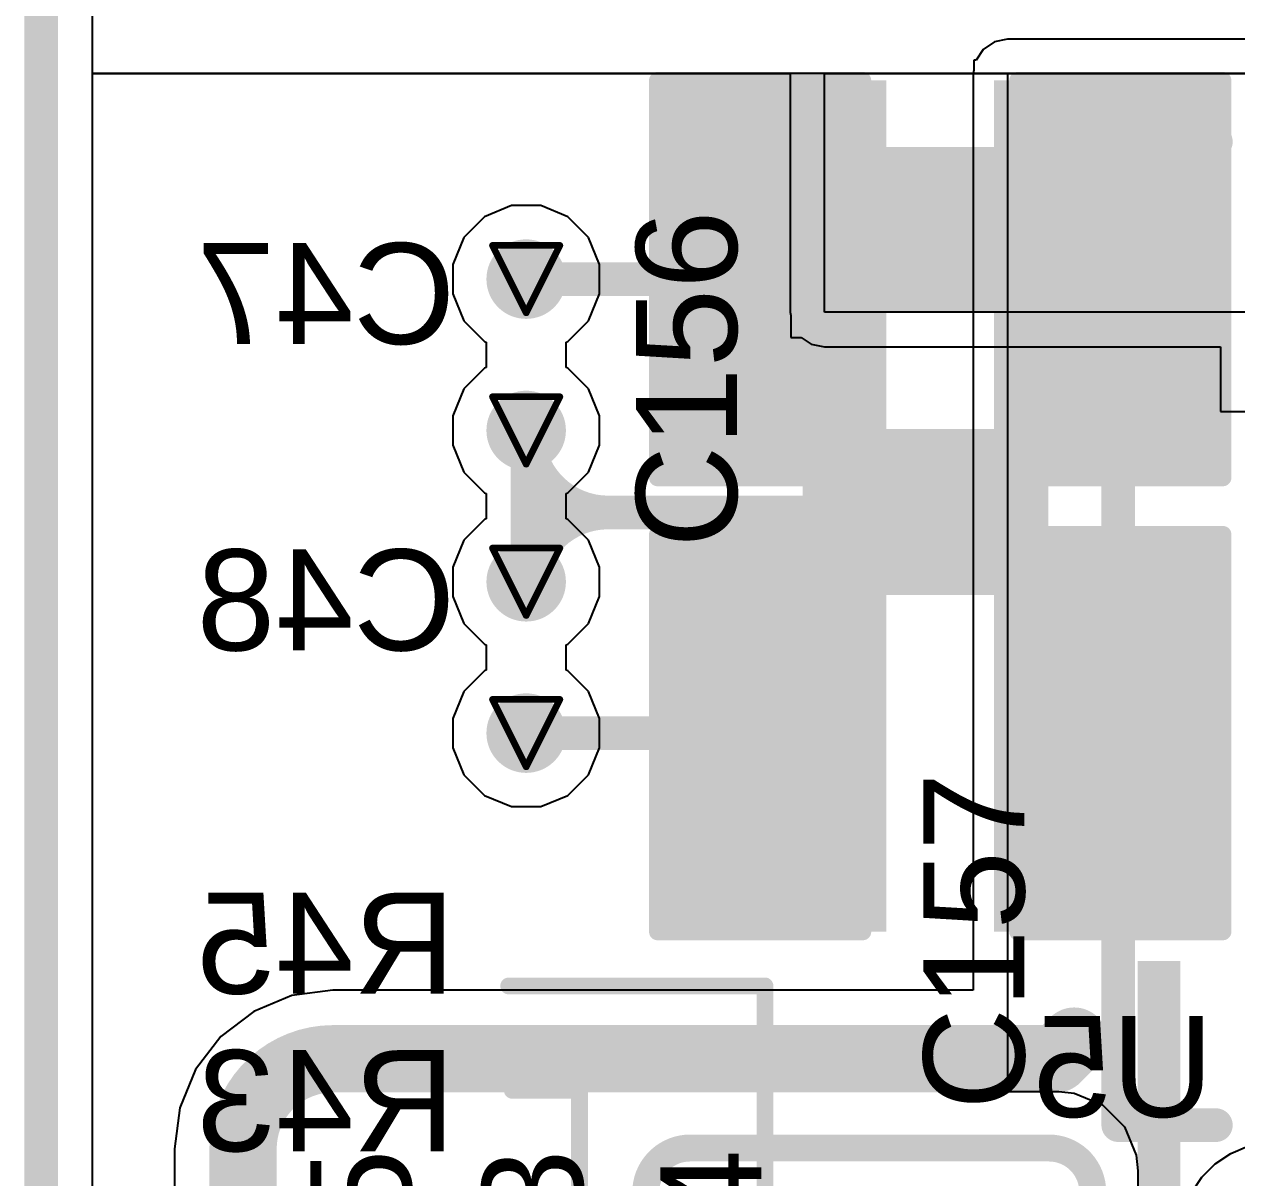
# Model space of a CAD drawing. Header units: inches. Extents: x 0 to 211, y 0 to 201.
# Drawn here: x -0.005 to 0.3552, y 3.2425 to 3.585 of the extents above; entities that cross this region are included whole.
import ezdxf

# ---------------------------------------------------------------- set-up
doc = ezdxf.new("R2010")
doc.units = ezdxf.units.IN
doc.header["$MEASUREMENT"] = 0
for name, color, linetype in [('Board Outline', 216, 'Continuous'), ('Bottom Layer', 5, 'Continuous'), ('Bottom Overlay', 54, 'Continuous'), ('Bottom Paste', 16, 'Continuous'), ('Bottom Solder', 6, 'Continuous'), ('Drill Drawing', 1, 'Continuous'), ('Layer 1', 16, 'Continuous'), ('Layer 2', 76, 'Continuous'), ('Top Layer', 1, 'Continuous'), ('Top Overlay', 2, 'Continuous'), ('Top Paste', 8, 'Continuous'), ('Top Solder', 216, 'Continuous'), ('Via Holes', 16, 'Continuous')]:
    doc.layers.add(name, color=color, linetype=linetype)
doc.styles.add('Arial', font='', dxfattribs={"height": 0.2})
doc.styles.get('Arial').set_extended_font_data('Arial')

# ---------------------------------------------------------------- blocks, each defined once
blk = doc.blocks.new('C____E_23')
at = {"layer": 'Top Overlay'}
for points in [[(-0.01523, -0.091, 0.01, 0.01, 0), (-0.01523, -0.062, 0.01, 0.01, 0)], [(0.27677, -0.091, 0.01, 0.01, 0), (0.27677, -0.062, 0.01, 0.01, 0)], [(0.27677, -0.091, 0.01, 0.01, 0), (-0.01523, -0.091, 0.01, 0.01, 0)]]:
    blk.add_lwpolyline(points, format="xyseb", dxfattribs=at)
for points in [[(-0.01773, -0.062, 0.005, 0.005, 1), (-0.01273, -0.062, 0.005, 0.005, 1)], [(0.27427, -0.062, 0.005, 0.005, 1), (0.27927, -0.062, 0.005, 0.005, 1)], [(-0.01773, -0.091, 0.005, 0.005, 1), (-0.01273, -0.091, 0.005, 0.005, 1)], [(-0.01773, -0.091, 0.005, 0.005, 1), (-0.01273, -0.091, 0.005, 0.005, 1)], [(0.27427, -0.091, 0.005, 0.005, 1), (0.27927, -0.091, 0.005, 0.005, 1)], [(0.27427, -0.091, 0.005, 0.005, 1), (0.27927, -0.091, 0.005, 0.005, 1)]]:
    blk.add_lwpolyline(points, format="xyseb", close=True, dxfattribs=at)
blk = doc.blocks.new('C___0805_24')
at = {"layer": 'Top Layer'}
for points in [[(-0.06, 0.03), (-0.02, 0.03), (-0.02, -0.03), (-0.06, -0.03)], [(0.02, 0.03), (0.06, 0.03), (0.06, -0.03), (0.02, -0.03)]]:
    blk.add_hatch(color=1, dxfattribs=at).paths.add_polyline_path(points)
at = {"layer": 'Top Paste'}
for points in [[(-0.06, 0.03), (-0.02, 0.03), (-0.02, -0.03), (-0.06, -0.03)], [(0.02, 0.03), (0.06, 0.03), (0.06, -0.03), (0.02, -0.03)]]:
    blk.add_hatch(color=8, dxfattribs=at).paths.add_polyline_path(points)
at = {"layer": 'Top Solder'}
for points in [[(-0.06276, 0.03276), (-0.01724, 0.03276), (-0.01724, -0.03276), (-0.06276, -0.03276)], [(0.01724, 0.03276), (0.06276, 0.03276), (0.06276, -0.03276), (0.01724, -0.03276)]]:
    blk.add_hatch(color=216, dxfattribs=at).paths.add_polyline_path(points)
at = {"layer": 'Top Overlay'}
for points in [[(-0.064, 0.034, 0.005, 0.005, 0), (-0.064, -0.034, 0.005, 0.005, 0)], [(-0.064, 0.034, 0.005, 0.005, 0), (-0.024, 0.034, 0.005, 0.005, 0)], [(0.024, 0.034, 0.005, 0.005, 0), (0.064, 0.034, 0.005, 0.005, 0)], [(0.064, 0.034, 0.005, 0.005, 0), (0.064, -0.034, 0.005, 0.005, 0)], [(-0.064, -0.034, 0.005, 0.005, 0), (-0.024, -0.034, 0.005, 0.005, 0)], [(0.024, -0.034, 0.005, 0.005, 0), (0.064, -0.034, 0.005, 0.005, 0)]]:
    blk.add_lwpolyline(points, format="xyseb", dxfattribs=at)
for points in [[(-0.06525, 0.034, 0.0025, 0.0025, 1), (-0.06275, 0.034, 0.0025, 0.0025, 1)], [(-0.06525, 0.034, 0.0025, 0.0025, 1), (-0.06275, 0.034, 0.0025, 0.0025, 1)], [(-0.02525, 0.034, 0.0025, 0.0025, 1), (-0.02275, 0.034, 0.0025, 0.0025, 1)], [(0.02275, 0.034, 0.0025, 0.0025, 1), (0.02525, 0.034, 0.0025, 0.0025, 1)], [(0.06275, 0.034, 0.0025, 0.0025, 1), (0.06525, 0.034, 0.0025, 0.0025, 1)], [(0.06275, 0.034, 0.0025, 0.0025, 1), (0.06525, 0.034, 0.0025, 0.0025, 1)], [(-0.06525, -0.034, 0.0025, 0.0025, 1), (-0.06275, -0.034, 0.0025, 0.0025, 1)], [(-0.06525, -0.034, 0.0025, 0.0025, 1), (-0.06275, -0.034, 0.0025, 0.0025, 1)], [(-0.02525, -0.034, 0.0025, 0.0025, 1), (-0.02275, -0.034, 0.0025, 0.0025, 1)], [(0.02275, -0.034, 0.0025, 0.0025, 1), (0.02525, -0.034, 0.0025, 0.0025, 1)], [(0.06275, -0.034, 0.0025, 0.0025, 1), (0.06525, -0.034, 0.0025, 0.0025, 1)], [(0.06275, -0.034, 0.0025, 0.0025, 1), (0.06525, -0.034, 0.0025, 0.0025, 1)]]:
    blk.add_lwpolyline(points, format="xyseb", close=True, dxfattribs=at)
blk = doc.blocks.new('C___1210_B_336')
at = {"layer": 'Bottom Layer'}
for points in [[(-0.08, 0.055), (-0.02, 0.055), (-0.02, -0.055), (-0.08, -0.055)], [(0.02, 0.055), (0.08, 0.055), (0.08, -0.055), (0.02, -0.055)]]:
    blk.add_hatch(color=5, dxfattribs=at).paths.add_polyline_path(points)
at = {"layer": 'Bottom Paste'}
for points in [[(-0.08, 0.055), (-0.02, 0.055), (-0.02, -0.055), (-0.08, -0.055)], [(0.02, 0.055), (0.08, 0.055), (0.08, -0.055), (0.02, -0.055)]]:
    blk.add_hatch(color=16, dxfattribs=at).paths.add_polyline_path(points)
at = {"layer": 'Bottom Solder'}
for points in [[(-0.084, 0.059), (-0.016, 0.059), (-0.016, -0.059), (-0.084, -0.059)], [(0.016, 0.059), (0.084, 0.059), (0.084, -0.059), (0.016, -0.059)]]:
    blk.add_hatch(color=6, dxfattribs=at).paths.add_polyline_path(points)
at = {"layer": 'Bottom Overlay'}
for points in [[(-0.084, -0.059, 0.005, 0.005, 0), (-0.084, 0.059, 0.005, 0.005, 0)], [(-0.084, 0.059, 0.005, 0.005, 0), (-0.023, 0.059, 0.005, 0.005, 0)], [(0.023, 0.059, 0.005, 0.005, 0), (0.084, 0.059, 0.005, 0.005, 0)], [(0.084, -0.059, 0.005, 0.005, 0), (0.084, 0.059, 0.005, 0.005, 0)], [(-0.084, -0.059, 0.005, 0.005, 0), (-0.023, -0.059, 0.005, 0.005, 0)], [(0.023, -0.059, 0.005, 0.005, 0), (0.084, -0.059, 0.005, 0.005, 0)]]:
    blk.add_lwpolyline(points, format="xyseb", dxfattribs=at)
for points in [[(-0.08525, 0.059, 0.0025, 0.0025, 1), (-0.08275, 0.059, 0.0025, 0.0025, 1)], [(-0.08525, 0.059, 0.0025, 0.0025, 1), (-0.08275, 0.059, 0.0025, 0.0025, 1)], [(-0.02425, 0.059, 0.0025, 0.0025, 1), (-0.02175, 0.059, 0.0025, 0.0025, 1)], [(0.02175, 0.059, 0.0025, 0.0025, 1), (0.02425, 0.059, 0.0025, 0.0025, 1)], [(0.08275, 0.059, 0.0025, 0.0025, 1), (0.08525, 0.059, 0.0025, 0.0025, 1)], [(0.08275, 0.059, 0.0025, 0.0025, 1), (0.08525, 0.059, 0.0025, 0.0025, 1)], [(-0.08525, -0.059, 0.0025, 0.0025, 1), (-0.08275, -0.059, 0.0025, 0.0025, 1)], [(-0.08525, -0.059, 0.0025, 0.0025, 1), (-0.08275, -0.059, 0.0025, 0.0025, 1)], [(-0.02425, -0.059, 0.0025, 0.0025, 1), (-0.02175, -0.059, 0.0025, 0.0025, 1)], [(0.02175, -0.059, 0.0025, 0.0025, 1), (0.02425, -0.059, 0.0025, 0.0025, 1)], [(0.08275, -0.059, 0.0025, 0.0025, 1), (0.08525, -0.059, 0.0025, 0.0025, 1)], [(0.08275, -0.059, 0.0025, 0.0025, 1), (0.08525, -0.059, 0.0025, 0.0025, 1)]]:
    blk.add_lwpolyline(points, format="xyseb", close=True, dxfattribs=at)
blk = doc.blocks.new('C___1210_B_337')
at = {"layer": 'Bottom Layer'}
for points in [[(-0.08, 0.055), (-0.02, 0.055), (-0.02, -0.055), (-0.08, -0.055)], [(0.02, 0.055), (0.08, 0.055), (0.08, -0.055), (0.02, -0.055)]]:
    blk.add_hatch(color=5, dxfattribs=at).paths.add_polyline_path(points)
at = {"layer": 'Bottom Paste'}
for points in [[(-0.08, 0.055), (-0.02, 0.055), (-0.02, -0.055), (-0.08, -0.055)], [(0.02, 0.055), (0.08, 0.055), (0.08, -0.055), (0.02, -0.055)]]:
    blk.add_hatch(color=16, dxfattribs=at).paths.add_polyline_path(points)
at = {"layer": 'Bottom Solder'}
for points in [[(-0.084, 0.059), (-0.016, 0.059), (-0.016, -0.059), (-0.084, -0.059)], [(0.016, 0.059), (0.084, 0.059), (0.084, -0.059), (0.016, -0.059)]]:
    blk.add_hatch(color=6, dxfattribs=at).paths.add_polyline_path(points)
at = {"layer": 'Bottom Overlay'}
for points in [[(-0.084, -0.059, 0.005, 0.005, 0), (-0.084, 0.059, 0.005, 0.005, 0)], [(-0.084, 0.059, 0.005, 0.005, 0), (-0.023, 0.059, 0.005, 0.005, 0)], [(0.023, 0.059, 0.005, 0.005, 0), (0.084, 0.059, 0.005, 0.005, 0)], [(0.084, -0.059, 0.005, 0.005, 0), (0.084, 0.059, 0.005, 0.005, 0)], [(-0.084, -0.059, 0.005, 0.005, 0), (-0.023, -0.059, 0.005, 0.005, 0)], [(0.023, -0.059, 0.005, 0.005, 0), (0.084, -0.059, 0.005, 0.005, 0)]]:
    blk.add_lwpolyline(points, format="xyseb", dxfattribs=at)
for points in [[(-0.08525, 0.059, 0.0025, 0.0025, 1), (-0.08275, 0.059, 0.0025, 0.0025, 1)], [(-0.08525, 0.059, 0.0025, 0.0025, 1), (-0.08275, 0.059, 0.0025, 0.0025, 1)], [(-0.02425, 0.059, 0.0025, 0.0025, 1), (-0.02175, 0.059, 0.0025, 0.0025, 1)], [(0.02175, 0.059, 0.0025, 0.0025, 1), (0.02425, 0.059, 0.0025, 0.0025, 1)], [(0.08275, 0.059, 0.0025, 0.0025, 1), (0.08525, 0.059, 0.0025, 0.0025, 1)], [(0.08275, 0.059, 0.0025, 0.0025, 1), (0.08525, 0.059, 0.0025, 0.0025, 1)], [(-0.08525, -0.059, 0.0025, 0.0025, 1), (-0.08275, -0.059, 0.0025, 0.0025, 1)], [(-0.08525, -0.059, 0.0025, 0.0025, 1), (-0.08275, -0.059, 0.0025, 0.0025, 1)], [(-0.02425, -0.059, 0.0025, 0.0025, 1), (-0.02175, -0.059, 0.0025, 0.0025, 1)], [(0.02175, -0.059, 0.0025, 0.0025, 1), (0.02425, -0.059, 0.0025, 0.0025, 1)], [(0.08275, -0.059, 0.0025, 0.0025, 1), (0.08525, -0.059, 0.0025, 0.0025, 1)], [(0.08275, -0.059, 0.0025, 0.0025, 1), (0.08525, -0.059, 0.0025, 0.0025, 1)]]:
    blk.add_lwpolyline(points, format="xyseb", close=True, dxfattribs=at)

msp = doc.modelspace()

# ---------------------------------------------------------------- hatches: boundary and pattern name
at = {"layer": 'Bottom Layer'}
h = msp.add_hatch(color=5, dxfattribs=at)
edge = h.paths.add_edge_path()
edge.add_arc((0.14412, 3.50929), 0.01181, 0, 360)
h = msp.add_hatch(color=5, dxfattribs=at)
edge = h.paths.add_edge_path()
edge.add_arc((0.14412, 3.46435), 0.01181, 0, 360)
h = msp.add_hatch(color=5, dxfattribs=at)
edge = h.paths.add_edge_path()
edge.add_arc((0.14412, 3.41942), 0.01181, 0, 360)
h = msp.add_hatch(color=5, dxfattribs=at)
edge = h.paths.add_edge_path()
edge.add_arc((0.14412, 3.37449), 0.01181, 0, 360)
msp.add_hatch(color=5, dxfattribs=at).paths.add_polyline_path([(0.32583, 3.30687), (0.32583, 3.1991), (0.33843, 3.1991), (0.33843, 3.30687)])
at = {"layer": 'Layer 1'}
h = msp.add_hatch(color=16, dxfattribs=at)
edge = h.paths.add_edge_path()
edge.add_arc((0.14412, 3.50929), 0.01181, 0, 360)
h = msp.add_hatch(color=16, dxfattribs=at)
edge = h.paths.add_edge_path()
edge.add_arc((0.14412, 3.46435), 0.01181, 0, 360)
h = msp.add_hatch(color=16, dxfattribs=at)
edge = h.paths.add_edge_path()
edge.add_arc((0.14412, 3.41942), 0.01181, 0, 360)
h = msp.add_hatch(color=16, dxfattribs=at)
edge = h.paths.add_edge_path()
edge.add_arc((0.14412, 3.37449), 0.01181, 0, 360)
at = {"layer": 'Layer 2'}
h = msp.add_hatch(color=76, dxfattribs=at)
edge = h.paths.add_edge_path()
edge.add_arc((0.14412, 3.50929), 0.01181, 0, 360)
h = msp.add_hatch(color=76, dxfattribs=at)
edge = h.paths.add_edge_path()
edge.add_arc((0.14412, 3.46435), 0.01181, 0, 360)
h = msp.add_hatch(color=76, dxfattribs=at)
edge = h.paths.add_edge_path()
edge.add_arc((0.14412, 3.41942), 0.01181, 0, 360)
h = msp.add_hatch(color=76, dxfattribs=at)
edge = h.paths.add_edge_path()
edge.add_arc((0.14412, 3.37449), 0.01181, 0, 360)
at = {"layer": 'Top Layer'}
h = msp.add_hatch(color=1, dxfattribs=at)
edge = h.paths.add_edge_path()
edge.add_arc((0.14412, 3.50929), 0.01181, 0, 360)
h = msp.add_hatch(color=1, dxfattribs=at)
edge = h.paths.add_edge_path()
edge.add_arc((0.14412, 3.46435), 0.01181, 0, 360)
h = msp.add_hatch(color=1, dxfattribs=at)
edge = h.paths.add_edge_path()
edge.add_arc((0.14412, 3.41942), 0.01181, 0, 360)
h = msp.add_hatch(color=1, dxfattribs=at)
edge = h.paths.add_edge_path()
edge.add_arc((0.14412, 3.37449), 0.01181, 0, 360)
at = {"layer": 'Via Holes'}
h = msp.add_hatch(color=7, dxfattribs=at)
edge = h.paths.add_edge_path()
edge.add_arc((0.14412, 3.50929), 0.00591, 0, 360)
h = msp.add_hatch(color=7, dxfattribs=at)
edge = h.paths.add_edge_path()
edge.add_arc((0.14412, 3.46435), 0.00591, 0, 360)
h = msp.add_hatch(color=7, dxfattribs=at)
edge = h.paths.add_edge_path()
edge.add_arc((0.14412, 3.41942), 0.00591, 0, 360)
h = msp.add_hatch(color=7, dxfattribs=at)
edge = h.paths.add_edge_path()
edge.add_arc((0.14412, 3.37449), 0.00591, 0, 360)

# ---------------------------------------------------------------- linework, layer by layer
at = {"layer": 'Board Outline'}
msp.add_lwpolyline([(0, 0, 0.01, 0.01, 0), (0, 4.72441, 0.01, 0.01, 0)], format="xyseb", dxfattribs=at)
at = {"layer": 'Bottom Layer'}
for p, q in [((0.01529, 2.9302), (0.01529, 3.72093)), ((0.27992, 3.5775), (0.27777, 3.57429)), ((0.28323, 3.57971), (0.27992, 3.5775)), ((0.28713, 3.58049), (0.28323, 3.57971)), ((0.56718, 3.58049), (0.28713, 3.58049)), ((0.27777, 3.57429), (0.27713, 3.57429)), ((0.27713, 3.57429), (0.27713, 3.57128)), ((0.27713, 3.57128), (0.27693, 3.57029)), ((0.27693, 3.57029), (0.27693, 3.29818)), ((0.56718, 3.57029), (0.28713, 3.57029)), ((0.28713, 3.57029), (0.28713, 3.26803)), ((0.07452, 3.29658), (0.06316, 3.29188)), ((0.08671, 3.29819), (0.07452, 3.29658)), ((0.08671, 3.29818), (0.08671, 3.29819)), ((0.27693, 3.29818), (0.08671, 3.29818)), ((0.06316, 3.29188), (0.0534, 3.28439)), ((0.0534, 3.28439), (0.04591, 3.27463)), ((0.04591, 3.27463), (0.0412, 3.26327)), ((0.28713, 3.26803), (0.30234, 3.26803)), ((0.30234, 3.26803), (0.30692, 3.26758)), ((0.30692, 3.26758), (0.31539, 3.26408)), ((0.31539, 3.26408), (0.32187, 3.25759)), ((0.0412, 3.26327), (0.0396, 3.25107)), ((0.32187, 3.25759), (0.32538, 3.24913)), ((0.0396, 3.25107), (0.03961, 3.25107)), ((0.03961, 3.25107), (0.03961, 3.175)), ((0.3488, 3.24659), (0.35343, 3.24968)), ((0.35343, 3.24968), (0.35857, 3.25181)), ((0.32538, 3.24913), (0.32583, 3.24455)), ((0.34487, 3.24266), (0.3488, 3.24659)), ((0.32583, 3.24455), (0.32583, 3.24455)), ((0.32583, 3.24455), (0.32583, 3.1991)), ((0.34178, 3.23803), (0.34487, 3.24266))]:
    msp.add_line(p, q, dxfattribs=at)
for points in [[(0.14412, 3.50929, 0.01, 0.01, 0), (0.21713, 3.50929, 0.01, 0.01, 0)], [(0.14412, 3.37449, 0.01, 0.01, 0), (0.19213, 3.37449, 0.01, 0.01, 0)], [(0.19213, 3.37449, 0.01, 0.01, 0), (0.21713, 3.37449, 0.01, 0.01, 0)], [(0.30168, 3.27779, 0.02, 0.02, 0), (0.30692, 3.28303, 0.02, 0.02, 0)], [(0.06, 3.25107, 0.02, 0.02, -0.414214), (0.08671, 3.27779, 0.02, 0.02, 0)], [(0.08671, 3.27779, 0.02, 0.02, 0), (0.30168, 3.27779, 0.02, 0.02, 0)], [(0.06, 3.175, 0.02, 0.02, 0), (0.06, 3.25107, 0.02, 0.02, 0)], [(0.17963, 3.2381, 0.008, 0.008, -0.414214), (0.19283, 3.2513, 0.008, 0.008, 0)], [(0.19283, 3.2513, 0.008, 0.008, 0), (0.29943, 3.2513, 0.008, 0.008, 0)], [(0.29943, 3.2513, 0.008, 0.008, -0.414214), (0.31244, 3.23829, 0.008, 0.008, 0)]]:
    msp.add_lwpolyline(points, format="xyseb", dxfattribs=at)
for points in [[(0.14162, 3.50929, 0.005, 0.005, 1), (0.14662, 3.50929, 0.005, 0.005, 1)], [(0.21463, 3.50929, 0.005, 0.005, 1), (0.21963, 3.50929, 0.005, 0.005, 1)], [(0.14162, 3.37449, 0.005, 0.005, 1), (0.14662, 3.37449, 0.005, 0.005, 1)], [(0.18963, 3.37449, 0.005, 0.005, 1), (0.19463, 3.37449, 0.005, 0.005, 1)], [(0.18963, 3.37449, 0.005, 0.005, 1), (0.19463, 3.37449, 0.005, 0.005, 1)], [(0.21463, 3.37449, 0.005, 0.005, 1), (0.21963, 3.37449, 0.005, 0.005, 1)], [(0.30192, 3.28303, 0.01, 0.01, 1), (0.31192, 3.28303, 0.01, 0.01, 1)], [(0.08171, 3.27779, 0.01, 0.01, 1), (0.09171, 3.27779, 0.01, 0.01, 1)], [(0.08171, 3.27779, 0.01, 0.01, 1), (0.09171, 3.27779, 0.01, 0.01, 1)], [(0.29668, 3.27779, 0.01, 0.01, 1), (0.30668, 3.27779, 0.01, 0.01, 1)], [(0.29668, 3.27779, 0.01, 0.01, 1), (0.30668, 3.27779, 0.01, 0.01, 1)], [(0.055, 3.25107, 0.01, 0.01, 1), (0.065, 3.25107, 0.01, 0.01, 1)], [(0.055, 3.25107, 0.01, 0.01, 1), (0.065, 3.25107, 0.01, 0.01, 1)], [(0.19083, 3.2513, 0.004, 0.004, 1), (0.19483, 3.2513, 0.004, 0.004, 1)], [(0.19083, 3.2513, 0.004, 0.004, 1), (0.19483, 3.2513, 0.004, 0.004, 1)], [(0.29743, 3.2513, 0.004, 0.004, 1), (0.30143, 3.2513, 0.004, 0.004, 1)], [(0.29743, 3.2513, 0.004, 0.004, 1), (0.30143, 3.2513, 0.004, 0.004, 1)]]:
    msp.add_lwpolyline(points, format="xyseb", close=True, dxfattribs=at)
at = {"layer": 'Bottom Overlay'}
for points in [[(0.13894, 3.29942, 0.005, 0.005, 0), (0.21506, 3.29942, 0.005, 0.005, 0)], [(0.21506, 3.23136, 0.005, 0.005, 0), (0.21506, 3.29942, 0.005, 0.005, 0)], [(0.14, 3.26843, 0.005, 0.005, 0), (0.15994, 3.26843, 0.005, 0.005, 0)], [(0.15994, 3.23136, 0.005, 0.005, 0), (0.15994, 3.26843, 0.005, 0.005, 0)]]:
    msp.add_lwpolyline(points, format="xyseb", dxfattribs=at)
for points in [[(0.13769, 3.29942, 0.0025, 0.0025, 1), (0.14019, 3.29942, 0.0025, 0.0025, 1)], [(0.21381, 3.29942, 0.0025, 0.0025, 1), (0.21631, 3.29942, 0.0025, 0.0025, 1)], [(0.21381, 3.29942, 0.0025, 0.0025, 1), (0.21631, 3.29942, 0.0025, 0.0025, 1)], [(0.13875, 3.26843, 0.0025, 0.0025, 1), (0.14125, 3.26843, 0.0025, 0.0025, 1)], [(0.15869, 3.26843, 0.0025, 0.0025, 1), (0.16119, 3.26843, 0.0025, 0.0025, 1)], [(0.15869, 3.26843, 0.0025, 0.0025, 1), (0.16119, 3.26843, 0.0025, 0.0025, 1)]]:
    msp.add_lwpolyline(points, format="xyseb", close=True, dxfattribs=at)
at = {"layer": 'Drill Drawing'}
for points in [[(0.13412, 3.51929, 0.002, 0.002, 0), (0.15412, 3.51929, 0.002, 0.002, 0)], [(0.13412, 3.51929, 0.002, 0.002, 0), (0.14412, 3.49929, 0.002, 0.002, 0)], [(0.14412, 3.49929, 0.002, 0.002, 0), (0.15412, 3.51929, 0.002, 0.002, 0)], [(0.13412, 3.47435, 0.002, 0.002, 0), (0.15412, 3.47435, 0.002, 0.002, 0)], [(0.13412, 3.47435, 0.002, 0.002, 0), (0.14412, 3.45435, 0.002, 0.002, 0)], [(0.14412, 3.45435, 0.002, 0.002, 0), (0.15412, 3.47435, 0.002, 0.002, 0)], [(0.13412, 3.42942, 0.002, 0.002, 0), (0.15412, 3.42942, 0.002, 0.002, 0)], [(0.13412, 3.42942, 0.002, 0.002, 0), (0.14412, 3.40942, 0.002, 0.002, 0)], [(0.14412, 3.40942, 0.002, 0.002, 0), (0.15412, 3.42942, 0.002, 0.002, 0)], [(0.13412, 3.38449, 0.002, 0.002, 0), (0.15412, 3.38449, 0.002, 0.002, 0)], [(0.13412, 3.38449, 0.002, 0.002, 0), (0.14412, 3.36449, 0.002, 0.002, 0)], [(0.14412, 3.36449, 0.002, 0.002, 0), (0.15412, 3.38449, 0.002, 0.002, 0)]]:
    msp.add_lwpolyline(points, format="xyseb", dxfattribs=at)
for points in [[(0.13362, 3.51929, 0.001, 0.001, 1), (0.13462, 3.51929, 0.001, 0.001, 1)], [(0.13362, 3.51929, 0.001, 0.001, 1), (0.13462, 3.51929, 0.001, 0.001, 1)], [(0.15362, 3.51929, 0.001, 0.001, 1), (0.15462, 3.51929, 0.001, 0.001, 1)], [(0.15362, 3.51929, 0.001, 0.001, 1), (0.15462, 3.51929, 0.001, 0.001, 1)], [(0.14362, 3.49929, 0.001, 0.001, 1), (0.14462, 3.49929, 0.001, 0.001, 1)], [(0.14362, 3.49929, 0.001, 0.001, 1), (0.14462, 3.49929, 0.001, 0.001, 1)], [(0.13362, 3.47435, 0.001, 0.001, 1), (0.13462, 3.47435, 0.001, 0.001, 1)], [(0.13362, 3.47435, 0.001, 0.001, 1), (0.13462, 3.47435, 0.001, 0.001, 1)], [(0.15362, 3.47435, 0.001, 0.001, 1), (0.15462, 3.47435, 0.001, 0.001, 1)], [(0.15362, 3.47435, 0.001, 0.001, 1), (0.15462, 3.47435, 0.001, 0.001, 1)], [(0.14362, 3.45435, 0.001, 0.001, 1), (0.14462, 3.45435, 0.001, 0.001, 1)], [(0.14362, 3.45435, 0.001, 0.001, 1), (0.14462, 3.45435, 0.001, 0.001, 1)], [(0.13362, 3.42942, 0.001, 0.001, 1), (0.13462, 3.42942, 0.001, 0.001, 1)], [(0.13362, 3.42942, 0.001, 0.001, 1), (0.13462, 3.42942, 0.001, 0.001, 1)], [(0.15362, 3.42942, 0.001, 0.001, 1), (0.15462, 3.42942, 0.001, 0.001, 1)], [(0.15362, 3.42942, 0.001, 0.001, 1), (0.15462, 3.42942, 0.001, 0.001, 1)], [(0.14362, 3.40942, 0.001, 0.001, 1), (0.14462, 3.40942, 0.001, 0.001, 1)], [(0.14362, 3.40942, 0.001, 0.001, 1), (0.14462, 3.40942, 0.001, 0.001, 1)], [(0.13362, 3.38449, 0.001, 0.001, 1), (0.13462, 3.38449, 0.001, 0.001, 1)], [(0.13362, 3.38449, 0.001, 0.001, 1), (0.13462, 3.38449, 0.001, 0.001, 1)], [(0.15362, 3.38449, 0.001, 0.001, 1), (0.15462, 3.38449, 0.001, 0.001, 1)], [(0.15362, 3.38449, 0.001, 0.001, 1), (0.15462, 3.38449, 0.001, 0.001, 1)], [(0.14362, 3.36449, 0.001, 0.001, 1), (0.14462, 3.36449, 0.001, 0.001, 1)], [(0.14362, 3.36449, 0.001, 0.001, 1), (0.14462, 3.36449, 0.001, 0.001, 1)]]:
    msp.add_lwpolyline(points, format="xyseb", close=True, dxfattribs=at)
at = {"layer": 'Layer 1'}
msp.add_line((0.01529, 0.16319), (0.01529, 4.56122), dxfattribs=at)
at = {"layer": 'Layer 2'}
for p, q in [((0.01529, 0.16319), (0.01529, 3.62563)), ((0.13978, 3.5311), (0.13176, 3.52778)), ((0.14846, 3.5311), (0.13978, 3.5311)), ((0.15647, 3.52778), (0.14846, 3.5311)), ((0.13176, 3.52778), (0.12563, 3.52164)), ((0.16261, 3.52164), (0.15647, 3.52778)), ((0.12563, 3.52164), (0.12231, 3.51362)), ((0.16593, 3.51362), (0.16261, 3.52164)), ((0.12231, 3.51362), (0.12231, 3.50495)), ((0.16593, 3.50495), (0.16593, 3.51362)), ((0.12231, 3.50495), (0.12563, 3.49693)), ((0.16261, 3.49693), (0.16593, 3.50495)), ((0.12563, 3.49693), (0.13176, 3.4908)), ((0.15647, 3.4908), (0.16261, 3.49693)), ((0.13176, 3.4908), (0.13221, 3.49061)), ((0.15602, 3.49061), (0.15647, 3.4908)), ((0.13221, 3.49061), (0.13221, 3.48303)), ((0.15602, 3.48303), (0.15602, 3.49061)), ((0.13176, 3.48285), (0.12563, 3.47671)), ((0.13221, 3.48303), (0.13176, 3.48285)), ((0.15647, 3.48285), (0.15602, 3.48303)), ((0.16261, 3.47671), (0.15647, 3.48285)), ((0.12563, 3.47671), (0.12231, 3.46869)), ((0.16593, 3.46869), (0.16261, 3.47671)), ((0.12231, 3.46869), (0.12231, 3.46002)), ((0.16593, 3.46002), (0.16593, 3.46869)), ((0.12231, 3.46002), (0.12563, 3.452)), ((0.16261, 3.452), (0.16593, 3.46002)), ((0.12563, 3.452), (0.13176, 3.44586)), ((0.15647, 3.44586), (0.16261, 3.452)), ((0.13176, 3.44586), (0.13221, 3.44568)), ((0.13221, 3.44568), (0.13221, 3.4381)), ((0.15602, 3.44568), (0.15647, 3.44586)), ((0.15602, 3.4381), (0.15602, 3.44568)), ((0.13176, 3.43791), (0.12563, 3.43178)), ((0.13221, 3.4381), (0.13176, 3.43791)), ((0.15647, 3.43791), (0.15602, 3.4381)), ((0.16261, 3.43178), (0.15647, 3.43791)), ((0.12563, 3.43178), (0.12231, 3.42376)), ((0.16593, 3.42376), (0.16261, 3.43178)), ((0.12231, 3.42376), (0.12231, 3.41508)), ((0.16593, 3.41508), (0.16593, 3.42376)), ((0.12231, 3.41508), (0.12563, 3.40707)), ((0.16261, 3.40707), (0.16593, 3.41508)), ((0.12563, 3.40707), (0.13176, 3.40093)), ((0.15647, 3.40093), (0.16261, 3.40707)), ((0.13176, 3.40093), (0.13221, 3.40075)), ((0.13221, 3.40075), (0.13221, 3.39317)), ((0.15602, 3.40075), (0.15647, 3.40093)), ((0.15602, 3.39317), (0.15602, 3.40075)), ((0.13176, 3.39298), (0.12563, 3.38685)), ((0.13221, 3.39317), (0.13176, 3.39298)), ((0.15647, 3.39298), (0.15602, 3.39317)), ((0.16261, 3.38685), (0.15647, 3.39298)), ((0.12563, 3.38685), (0.12231, 3.37883)), ((0.16593, 3.37883), (0.16261, 3.38685)), ((0.12231, 3.37883), (0.12231, 3.37015)), ((0.16593, 3.37015), (0.16593, 3.37883)), ((0.12231, 3.37015), (0.12563, 3.36214)), ((0.16261, 3.36214), (0.16593, 3.37015)), ((0.12563, 3.36214), (0.13176, 3.356)), ((0.15647, 3.356), (0.16261, 3.36214)), ((0.13176, 3.356), (0.13978, 3.35268)), ((0.14846, 3.35268), (0.15647, 3.356)), ((0.13978, 3.35268), (0.14846, 3.35268))]:
    msp.add_line(p, q, dxfattribs=at)
at = {"layer": 'Top Layer'}
for p, q in [((0.01529, 3.57029), (0.01529, 3.90118)), ((0.65173, 3.57029), (0.01529, 3.57029)), ((0.01529, 0.16319), (0.01529, 3.57029)), ((0.01529, 3.57029), (0.22254, 3.57029)), ((0.22254, 3.57029), (0.22254, 3.49943)), ((0.23274, 3.57029), (0.56718, 3.57029)), ((0.23274, 3.49943), (0.23274, 3.57029)), ((0.22254, 3.49943), (0.22274, 3.49844)), ((0.22274, 3.49844), (0.22274, 3.492)), ((0.56718, 3.49943), (0.23274, 3.49943)), ((0.22274, 3.492), (0.22586, 3.492)), ((0.22586, 3.492), (0.22884, 3.49001)), ((0.22884, 3.49001), (0.23274, 3.48923)), ((0.23274, 3.48923), (0.35044, 3.48923)), ((0.35044, 3.48923), (0.35044, 3.46994)), ((0.35044, 3.46994), (0.47162, 3.46994))]:
    msp.add_line(p, q, dxfattribs=at)
for points in [[(0.14412, 3.46435, 0.01, 0.01, 0), (0.14451, 3.46196, 0.01, 0.01, 0)], [(0.14412, 3.46435, 0.01, 0.01, 0), (0.14451, 3.46393, 0.01, 0.01, 0)], [(0.14451, 3.46196, 0.01, 0.01, 0), (0.14451, 3.46393, 0.01, 0.01, 0)], [(0.14451, 3.46196, 0.01, 0.01, 0), (0.14483, 3.46002, 0.01, 0.01, 0)], [(0.14451, 3.41982, 0.01, 0.01, 0), (0.14451, 3.46196, 0.01, 0.01, 0)], [(0.16837, 3.44, 0.01, 0.01, -0.366168), (0.14483, 3.46002, 0.01, 0.01, 0)], [(0.14483, 3.41998, 0.01, 0.01, -0.366168), (0.16837, 3.44, 0.01, 0.01, 0)], [(0.14848, 3.44, 0.01, 0.01, 0), (0.16837, 3.44, 0.01, 0.01, 0)], [(0.16837, 3.44, 0.01, 0.01, 0), (0.16848, 3.44, 0.01, 0.01, 0)], [(0.16837, 3.44, 0.01, 0.01, 0), (0.16837, 3.44, 0.01, 0.01, 0)], [(0.16844, 3.44, 0.01, 0.01, -0.000714), (0.16837, 3.44, 0.01, 0.01, 0)], [(0.16837, 3.44, 0.01, 0.01, -0.000713), (0.16844, 3.44, 0.01, 0.01, 0)], [(0.16844, 3.44, 0.01, 0.01, 0), (0.16848, 3.44, 0.01, 0.01, 0)], [(0.16848, 3.44, 0.01, 0.01, 0), (0.23774, 3.44, 0.01, 0.01, 0)], [(0.23774, 3.44, 0.01, 0.01, 0), (0.26274, 3.442, 0.01, 0.01, 0)], [(0.23774, 3.44, 0.01, 0.01, 0), (0.25024, 3.44, 0.01, 0.01, 0)]]:
    msp.add_lwpolyline(points, format="xyseb", dxfattribs=at)
for points in [[(0.14162, 3.46435, 0.005, 0.005, 1), (0.14662, 3.46435, 0.005, 0.005, 1)], [(0.14162, 3.46435, 0.005, 0.005, 1), (0.14662, 3.46435, 0.005, 0.005, 1)], [(0.14201, 3.46393, 0.005, 0.005, 1), (0.14701, 3.46393, 0.005, 0.005, 1)], [(0.14201, 3.46393, 0.005, 0.005, 1), (0.14701, 3.46393, 0.005, 0.005, 1)], [(0.14201, 3.46196, 0.005, 0.005, 1), (0.14701, 3.46196, 0.005, 0.005, 1)], [(0.14201, 3.46196, 0.005, 0.005, 1), (0.14701, 3.46196, 0.005, 0.005, 1)], [(0.14201, 3.46196, 0.005, 0.005, 1), (0.14701, 3.46196, 0.005, 0.005, 1)], [(0.14201, 3.46196, 0.005, 0.005, 1), (0.14701, 3.46196, 0.005, 0.005, 1)], [(0.14233, 3.46002, 0.005, 0.005, 1), (0.14733, 3.46002, 0.005, 0.005, 1)], [(0.14233, 3.46002, 0.005, 0.005, 1), (0.14733, 3.46002, 0.005, 0.005, 1)], [(0.14598, 3.44, 0.005, 0.005, 1), (0.15098, 3.44, 0.005, 0.005, 1)], [(0.16587, 3.44, 0.005, 0.005, 1), (0.17087, 3.44, 0.005, 0.005, 1)], [(0.16587, 3.44, 0.005, 0.005, 1), (0.17087, 3.44, 0.005, 0.005, 1)], [(0.16587, 3.44, 0.005, 0.005, 1), (0.17087, 3.44, 0.005, 0.005, 1)], [(0.16587, 3.44, 0.005, 0.005, 1), (0.17087, 3.44, 0.005, 0.005, 1)], [(0.16587, 3.44, 0.005, 0.005, 1), (0.17087, 3.44, 0.005, 0.005, 1)], [(0.16587, 3.44, 0.005, 0.005, 1), (0.17087, 3.44, 0.005, 0.005, 1)], [(0.16587, 3.44, 0.005, 0.005, 1), (0.17087, 3.44, 0.005, 0.005, 1)], [(0.16587, 3.44, 0.005, 0.005, 1), (0.17087, 3.44, 0.005, 0.005, 1)], [(0.16594, 3.44, 0.005, 0.005, 1), (0.17094, 3.44, 0.005, 0.005, 1)], [(0.16594, 3.44, 0.005, 0.005, 1), (0.17094, 3.44, 0.005, 0.005, 1)], [(0.16594, 3.44, 0.005, 0.005, 1), (0.17094, 3.44, 0.005, 0.005, 1)], [(0.16598, 3.44, 0.005, 0.005, 1), (0.17098, 3.44, 0.005, 0.005, 1)], [(0.16598, 3.44, 0.005, 0.005, 1), (0.17098, 3.44, 0.005, 0.005, 1)], [(0.16598, 3.44, 0.005, 0.005, 1), (0.17098, 3.44, 0.005, 0.005, 1)], [(0.23524, 3.44, 0.005, 0.005, 1), (0.24024, 3.44, 0.005, 0.005, 1)], [(0.23524, 3.44, 0.005, 0.005, 1), (0.24024, 3.44, 0.005, 0.005, 1)], [(0.23524, 3.44, 0.005, 0.005, 1), (0.24024, 3.44, 0.005, 0.005, 1)], [(0.24774, 3.44, 0.005, 0.005, 1), (0.25274, 3.44, 0.005, 0.005, 1)], [(0.26024, 3.442, 0.005, 0.005, 1), (0.26524, 3.442, 0.005, 0.005, 1)], [(0.14201, 3.41982, 0.005, 0.005, 1), (0.14701, 3.41982, 0.005, 0.005, 1)], [(0.14233, 3.41998, 0.005, 0.005, 1), (0.14733, 3.41998, 0.005, 0.005, 1)]]:
    msp.add_lwpolyline(points, format="xyseb", close=True, dxfattribs=at)

# ---------------------------------------------------------------- block references
for name, p, rotation in [('C____E_23', (0.41103, 3.53486), 270), ('C___0805_24', (0.26274, 3.482), 90)]:
    msp.add_blockref(name, p, dxfattribs=dict(rotation=rotation))
for name, p in [('C___1210_B_337', (0.26713, 3.50929)), ('C___1210_B_336', (0.26713, 3.37449))]:
    msp.add_blockref(name, p)

# ---------------------------------------------------------------- texts
at = {"layer": 'Bottom Overlay', "style": 'Arial', "text_generation_flag": 2}
for s, p in [('C47', (0.12309, 3.49)), ('C48', (0.12309, 3.39904)), ('R45', (0.12309, 3.29712)), ('U5', (0.34829, 3.26052)), ('R43', (0.12309, 3.25036))]:
    msp.add_text(s, height=0.03, dxfattribs=at).set_placement(p)
at = {"layer": 'Top Overlay', "style": 'Arial'}
for s, p in [('C156', (0.20674, 3.42952)), ('C157', (0.29216, 3.2626)), ('C94', (0.214, 3.17401)), ('C95', (0.11, 3.17401)), ('C93', (0.161, 3.17401))]:
    msp.add_text(s, height=0.03, rotation=90, dxfattribs=at).set_placement(p)

doc.saveas('drawing.dxf')
